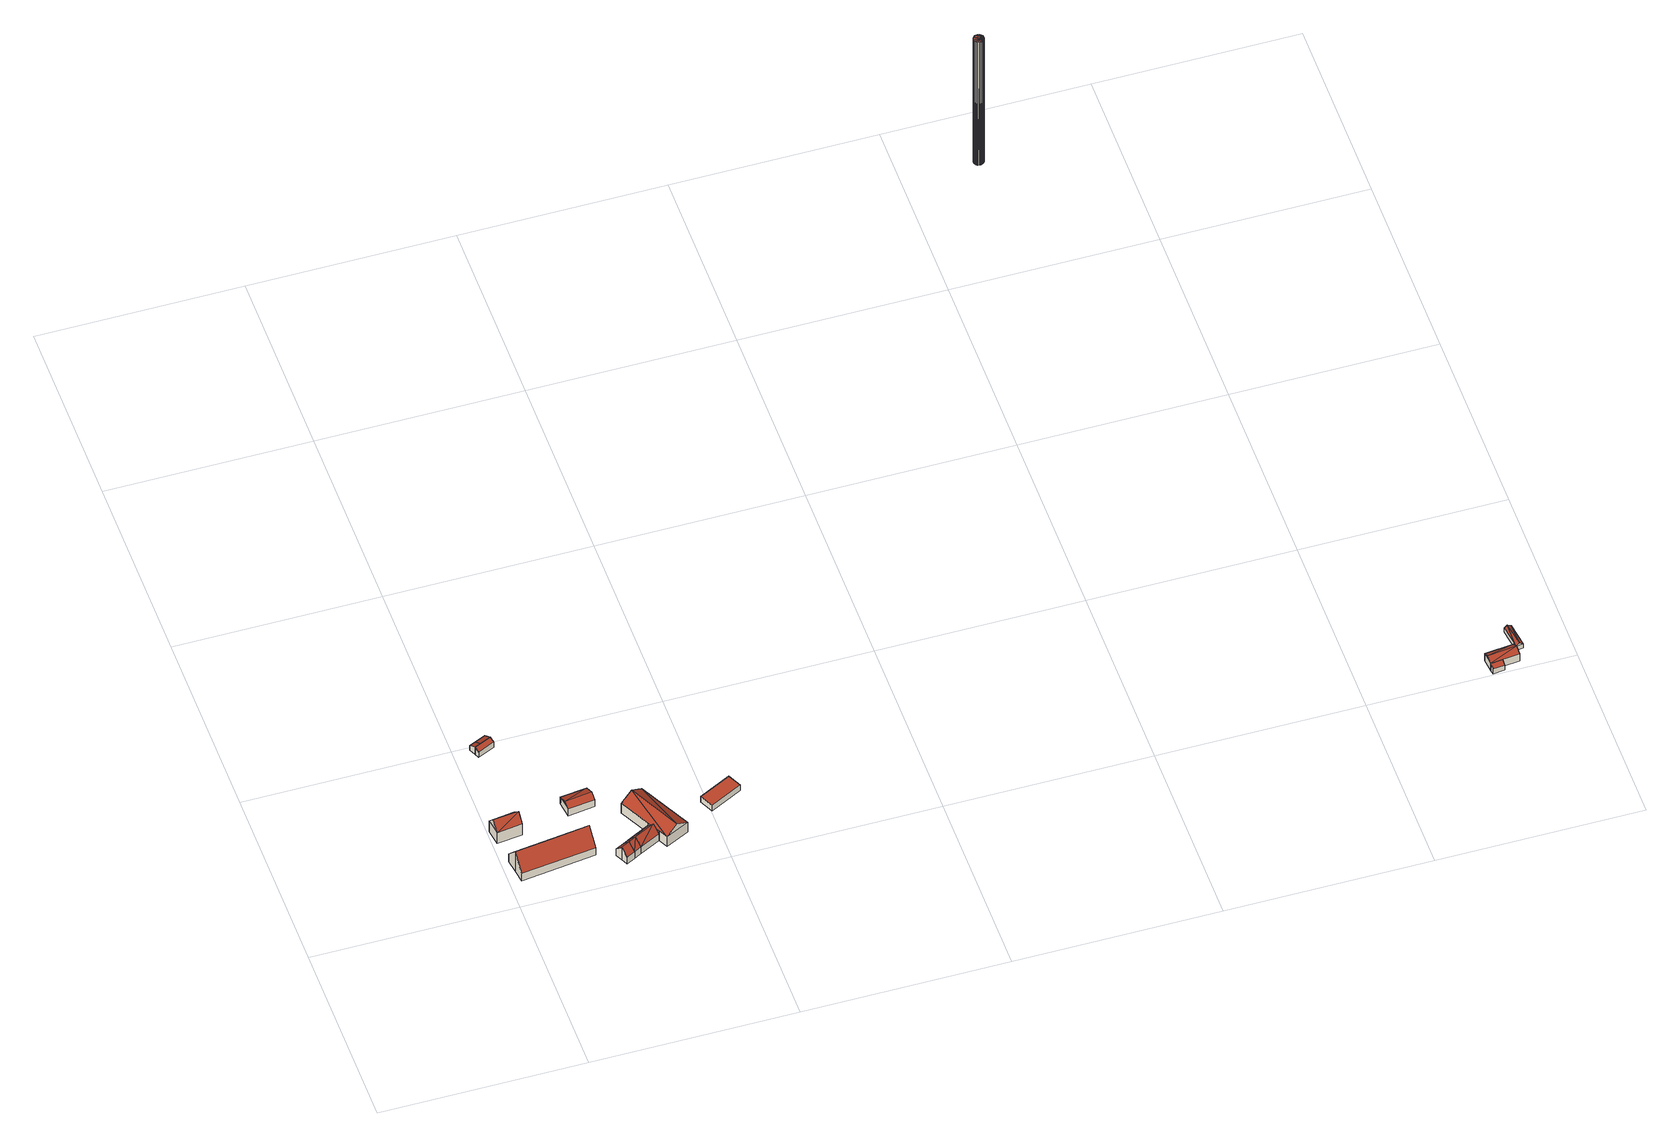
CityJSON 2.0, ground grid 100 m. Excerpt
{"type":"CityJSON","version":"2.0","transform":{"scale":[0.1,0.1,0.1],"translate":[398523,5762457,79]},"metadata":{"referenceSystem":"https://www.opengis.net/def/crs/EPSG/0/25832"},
"CityObjects":{
"building1":{"type":"Building","attributes":{"Gemeindeschluessel":"05515000","Geometrietyp2DReferenz":"3000","function":"31001_1000","roofType":"3100","measuredHeight":11.35},"address":[{"country":"Germany","locality":"Münster","thoroughfareNumber":"280a","thoroughfareName":"Feldstiege"}],"geometry":[{"type":"Solid","lod":"2","boundaries":[[[[0,1,2,3]],[[4,5,1,0]],[[6,7,5,4]],[[3,2,7,6]],[[0,8,4]],[[6,9,3]],[[9,8,0]],[[0,3,9]],[[8,9,6]],[[6,4,8]],[[1,5,7,2]]]],"semantics":{"surfaces":[{"type":"WallSurface"},{"type":"RoofSurface"},{"type":"GroundSurface"}],"values":[[0,0,0,0,0,0,1,1,1,1,2]]}}]},
"building2":{"type":"Building","attributes":{"Gemeindeschluessel":"05515000","Geometrietyp2DReferenz":"3000","function":"31001_1000","roofType":"5000","measuredHeight":12.97},"address":[{"country":"Germany","locality":"Münster","thoroughfareNumber":"280","thoroughfareName":"Feldstiege"},{"country":"Germany","locality":"Münster","thoroughfareNumber":"280b","thoroughfareName":"Feldstiege"},{"country":"Germany","locality":"Münster","thoroughfareNumber":"280c","thoroughfareName":"Feldstiege"}],"geometry":[{"type":"Solid","lod":"2","boundaries":[[[[10,11,12,13]],[[14,15,11,10]],[[16,17,15,14]],[[18,19,17,16]],[[20,21,19,18]],[[22,23,21,20]],[[24,25,23,22]],[[13,12,25,24]],[[18,16,14,10,13,20]],[[24,22,20,13]],[[11,15,17,19,21,23,25,12]]]],"semantics":{"surfaces":[{"type":"WallSurface"},{"type":"RoofSurface"},{"type":"GroundSurface"}],"values":[[0,0,0,0,0,0,0,0,1,1,2]]}}]},
"building3":{"type":"Building","attributes":{"Gemeindeschluessel":"05515000","Geometrietyp2DReferenz":"3000","function":"31001_1310","roofType":"2100","measuredHeight":5.01},"geometry":[{"type":"Solid","lod":"2","boundaries":[[[[26,27,28,29]],[[30,31,27,26]],[[32,33,31,30]],[[29,28,33,32]],[[30,26,29,32]],[[27,31,33,28]]]],"semantics":{"surfaces":[{"type":"WallSurface"},{"type":"RoofSurface"},{"type":"GroundSurface"}],"values":[[0,0,0,0,1,2]]}}]},
"building4":{"type":"Building","attributes":{"Gemeindeschluessel":"05515000","Geometrietyp2DReferenz":"3000","function":"51009_1611","roofType":"2100","measuredHeight":4.95},"geometry":[{"type":"Solid","lod":"2","boundaries":[[[[34,28,35,36]],[[37,33,28,34]],[[38,39,33,37]],[[40,41,39,38]],[[36,35,41,40]],[[38,37,34,36,40]],[[28,33,39,41,35]]]],"semantics":{"surfaces":[{"type":"WallSurface"},{"type":"RoofSurface"},{"type":"GroundSurface"}],"values":[[0,0,0,0,0,1,2]]}}]},
"building5":{"type":"Building","attributes":{"Gemeindeschluessel":"05515000","Geometrietyp2DReferenz":"3000","function":"31001_2460","roofType":"2100","measuredHeight":4.97},"geometry":[{"type":"Solid","lod":"2","boundaries":[[[[30,31,33,32]],[[42,43,31,30]],[[44,39,43,42]],[[32,33,39,44]],[[42,30,32,44]],[[31,43,39,33]]]],"semantics":{"surfaces":[{"type":"WallSurface"},{"type":"RoofSurface"},{"type":"GroundSurface"}],"values":[[0,0,0,0,1,2]]}}]},
"building6":{"type":"Building","attributes":{"Gemeindeschluessel":"05515000","Geometrietyp2DReferenz":"3000","function":"31001_2460","roofType":"5000","measuredHeight":6.72},"geometry":[{"type":"Solid","lod":"2","boundaries":[[[[45,46,47,48]],[[49,50,46,45]],[[51,52,50,49]],[[48,47,52,51]],[[49,53,54,51]],[[54,53,45]],[[45,48,54]],[[51,54,48]],[[45,53,49]],[[46,50,52,47]]]],"semantics":{"surfaces":[{"type":"WallSurface"},{"type":"RoofSurface"},{"type":"GroundSurface"}],"values":[[0,0,0,0,1,1,1,0,0,2]]}}]},
"building7":{"type":"Building","attributes":{"Gemeindeschluessel":"05515000","Geometrietyp2DReferenz":"3000","function":"31001_1000"},"address":[{"country":"Germany","locality":"Münster","thoroughfareNumber":"278a","thoroughfareName":"Feldstiege"},{"country":"Germany","locality":"Münster","thoroughfareNumber":"278b","thoroughfareName":"Feldstiege"},{"country":"Germany","locality":"Münster","thoroughfareNumber":"278c","thoroughfareName":"Feldstiege"}],"children":["building7-1","building7-2","building7-3","building7-4"]},
"building7-1":{"type":"BuildingPart","attributes":{"roofType":"3100","measuredHeight":10.28},"parents":["building7"],"geometry":[{"type":"Solid","lod":"2","boundaries":[[[[55,56,57,58]],[[59,60,56,55]],[[61,62,63,60,59]],[[64,65,66]],[[67,68,64,66]],[[69,70,68,67]],[[58,57,70,69]],[[71,58,69]],[[69,72,71]],[[55,71,72]],[[67,66,73,74,61,59,55,72]],[[71,55,58]],[[69,67,72]],[[56,60,63,64,68,70,57]],[[73,66,65]],[[61,74,62]],[[64,63,62,65]],[[62,74,73,65]]]],"semantics":{"surfaces":[{"type":"WallSurface"},{"type":"RoofSurface"},{"type":"GroundSurface"},{"type":"ClosureSurface"}],"values":[[0,0,0,0,0,0,0,1,1,1,1,0,0,2,0,0,3,3]]}}]},
"building7-2":{"type":"BuildingPart","attributes":{"roofType":"3100","measuredHeight":8.29},"parents":["building7"],"geometry":[{"type":"Solid","lod":"2","boundaries":[[[[65,64,75,76]],[[77,78,63,62]],[[79,80,73,65]],[[65,76,79]],[[77,62,74,80]],[[80,79,77]],[[64,63,78,75]],[[64,65,62,63]],[[76,75,78,77]],[[80,74,73]],[[73,74,62,65]],[[79,76,81,77]],[[77,81,76]]]],"semantics":{"surfaces":[{"type":"WallSurface"},{"type":"RoofSurface"},{"type":"GroundSurface"},{"type":"ClosureSurface"}],"values":[[0,0,1,1,1,1,2,3,3,0,3,0,3]]}}]},
"building7-3":{"type":"BuildingPart","attributes":{"roofType":"5000","measuredHeight":8.25},"parents":["building7"],"geometry":[{"type":"Solid","lod":"2","boundaries":[[[[82,83,84,85]],[[86,87,83,82]],[[88,89,87,86]],[[85,84,90,91]],[[92,93,94,95,82,85,91]],[[94,96,88,86,95]],[[82,95,86]],[[83,87,89,90,84]],[[90,89,88,97,91]],[[92,91,97]],[[96,94,93,92,97,88]]]],"semantics":{"surfaces":[{"type":"WallSurface"},{"type":"RoofSurface"},{"type":"GroundSurface"},{"type":"ClosureSurface"}],"values":[[0,0,0,0,1,1,0,2,3,0,3]]}}]},
"building7-4":{"type":"BuildingPart","attributes":{"roofType":"3100","measuredHeight":8.24},"parents":["building7"],"geometry":[{"type":"Solid","lod":"2","boundaries":[[[[76,75,89,88]],[[98,91,90,78,77]],[[94,81,76]],[[76,88,96,94]],[[98,77,81]],[[81,94,93,98]],[[75,78,90,89]],[[77,78,75,76]],[[91,98,92,97]],[[90,91,97,88,89]],[[76,81,77]],[[92,98,93]],[[96,88,97,92,93,94]]]],"semantics":{"surfaces":[{"type":"WallSurface"},{"type":"RoofSurface"},{"type":"GroundSurface"},{"type":"ClosureSurface"}],"values":[[0,0,1,1,1,1,2,3,0,3,3,0,3]]}}]},
"building8":{"type":"Building","attributes":{"Gemeindeschluessel":"05515000","Geometrietyp2DReferenz":"3000","function":"31001_2460","roofType":"1000","measuredHeight":3.68},"geometry":[{"type":"Solid","lod":"2","boundaries":[[[[99,100,101,102]],[[103,104,100,99]],[[105,106,104,103]],[[102,101,106,105]],[[103,99,102,105]],[[100,104,106,101]]]],"semantics":{"surfaces":[{"type":"WallSurface"},{"type":"RoofSurface"},{"type":"GroundSurface"}],"values":[[0,0,0,0,1,2]]}}]},
"building9":{"type":"Building","attributes":{"Geometrietyp2DReferenz":"1000","Gemeindeschluessel":"05515000","function":"51002_1220","roofType":"9999","measuredHeight":81.28},"geometry":[{"type":"Solid","lod":"2","boundaries":[[[[107,108,109]],[[108,110,109]],[[111,112,107]],[[112,108,107]],[[113,114,111]],[[114,112,111]],[[115,116,113]],[[116,114,113]],[[117,118,115]],[[118,116,115]],[[119,120,117]],[[120,118,117]],[[121,122,119]],[[122,120,119]],[[123,124,121]],[[124,122,121]],[[125,126,123]],[[126,124,123]],[[127,128,125]],[[128,126,125]],[[129,130,127]],[[130,128,127]],[[131,132,129]],[[132,130,129]],[[133,134,131]],[[134,132,131]],[[135,136,133]],[[136,134,133]],[[137,138,135]],[[138,136,135]],[[139,140,137]],[[140,138,137]],[[141,142,139]],[[142,140,139]],[[143,144,141]],[[144,142,141]],[[145,146,143]],[[146,144,143]],[[109,110,145]],[[110,146,145]],[[110,108,146]],[[108,112,146]],[[112,114,146]],[[114,116,146]],[[116,118,146]],[[118,120,146]],[[120,122,146]],[[122,124,146]],[[124,126,146]],[[126,128,146]],[[128,130,146]],[[130,132,146]],[[132,134,146]],[[134,136,146]],[[136,138,146]],[[138,140,146]],[[140,142,146]],[[142,144,146]],[[107,109,111]],[[109,145,111]],[[145,143,111]],[[143,141,111]],[[141,139,111]],[[139,137,111]],[[137,135,111]],[[135,133,111]],[[133,131,111]],[[131,129,111]],[[129,127,111]],[[127,125,111]],[[125,123,111]],[[123,121,111]],[[121,119,111]],[[119,117,111]],[[117,115,111]],[[115,113,111]]]],"semantics":{"surfaces":[{"type":"WallSurface"},{"type":"GroundSurface"},{"type":"RoofSurface"}],"values":[[0,0,0,0,0,0,0,0,0,0,0,0,0,0,0,0,0,0,0,0,0,0,0,0,0,0,0,0,0,0,0,0,0,0,0,0,0,0,0,0,1,1,1,1,1,1,1,1,1,1,1,1,1,1,1,1,1,1,2,2,2,2,2,2,2,2,2,2,2,2,2,2,2,2,2,2]]}}]},
"building10":{"type":"Building","attributes":{"Gemeindeschluessel":"05515000","Geometrietyp2DReferenz":"3000","function":"31001_1000"},"address":[{"country":"Germany","locality":"Münster","thoroughfareNumber":"232","thoroughfareName":"Feldstiege"}],"children":["building10-1","building10-2"]},
"building10-1":{"type":"BuildingPart","attributes":{"roofType":"2100","measuredHeight":4.55},"parents":["building10"],"geometry":[{"type":"Solid","lod":"2","boundaries":[[[[147,148,149,150]],[[151,152,148,147]],[[153,154,152,151]],[[151,147,150,153]],[[148,152,154,149]],[[154,153,150,149]]]],"semantics":{"surfaces":[{"type":"WallSurface"},{"type":"RoofSurface"},{"type":"GroundSurface"},{"type":"ClosureSurface"}],"values":[[0,0,0,1,2,3]]}}]},
"building10-2":{"type":"BuildingPart","attributes":{"roofType":"3100","measuredHeight":6.47},"parents":["building10"],"geometry":[{"type":"Solid","lod":"2","boundaries":[[[[155,156,154,153]],[[157,158,156,155]],[[159,160,158,157]],[[153,161,155]],[[157,162,159]],[[153,159,162]],[[162,161,153]],[[161,162,157]],[[157,155,161]],[[149,154,156,158,160]],[[160,159,153,150,149]],[[154,149,150,153]]]],"semantics":{"surfaces":[{"type":"WallSurface"},{"type":"RoofSurface"},{"type":"GroundSurface"},{"type":"ClosureSurface"}],"values":[[0,0,0,0,0,1,1,1,1,2,0,3]]}}]},
"building11":{"type":"Building","attributes":{"Gemeindeschluessel":"05515000","Geometrietyp2DReferenz":"3000","function":"31001_2460","roofType":"3100","measuredHeight":3.94},"geometry":[{"type":"Solid","lod":"2","boundaries":[[[[163,164,165,166]],[[167,168,164,163]],[[169,170,168,167]],[[166,165,170,169]],[[163,171,167]],[[169,172,166]],[[166,172,171]],[[171,163,166]],[[172,169,167]],[[167,171,172]],[[164,168,170,165]]]],"semantics":{"surfaces":[{"type":"WallSurface"},{"type":"RoofSurface"},{"type":"GroundSurface"}],"values":[[0,0,0,0,0,0,1,1,1,1,2]]}}]}
},
"vertices":[
[17,387,92],[17,387,22],[142,403,22],[142,403,92],[7,469,92],[7,469,22],[131,486,92],[131,486,22],[12,428,136],[137,444,136],
[33,267,70],[33,267,21],[42,202,21],[42,202,150],[179,287,69],[179,287,21],[179,288,68],[179,288,21],[400,317,68],[400,317,21],[409,250,150],[409,250,21],[418,183,68],[418,183,21],[51,137,69],[51,137,21],
[75,962,61],[75,962,31],[90,929,31],[90,929,81],[104,975,61],[104,975,31],[119,942,81],[119,942,31],
[90,929,80],[98,906,31],[98,906,65],[119,942,80],[172,966,80],[172,966,31],[183,944,65],[183,944,31],
[157,998,61],[157,998,31],[172,966,81],
[495,555,57],[495,555,13],[366,539,13],[366,539,57],[508,474,57],[508,474,13],[376,458,57],[376,458,13],[503,504,80],[372,487,80],
[741,139,78],[741,139,15],[856,195,15],[856,195,78],[718,186,78],[718,186,15],[717,185,78],[717,185,59],[717,185,15],[685,249,15],[685,249,59],[685,249,78],[608,398,78],[608,398,15],[724,456,78],[724,456,15],[798,167,117],[666,427,117],[693,233,78],[709,201,78],
[584,198,15],[584,198,59],[616,134,59],[616,134,15],[600,166,98],[701,217,98],[600,166,97],
[522,123,94],[522,123,15],[537,94,15],[537,94,58],[505,158,60],[505,158,15],[547,179,59],[547,179,15],[579,115,15],[579,115,58],[578,116,59],[571,131,78],[563,147,97],[521,126,97],[555,162,80],[561,151,59],
[579,115,59],
[1126,429,54],[1126,429,17],[968,350,17],[968,350,54],[1159,361,54],[1159,361,17],[1001,282,54],[1001,282,17],
[3386,3686,852],[3386,3686,40],[3381,3692,852],[3381,3692,40],[3388,3678,852],[3388,3678,40],[3388,3671,852],[3388,3671,40],[3386,3663,852],[3386,3663,40],[3381,3657,852],[3381,3657,40],[3375,3652,852],[3375,3652,40],[3367,3650,852],[3367,3650,40],[3359,3650,852],[3359,3650,40],[3352,3652,852],[3352,3652,40],[3346,3657,852],[3346,3657,40],[3341,3663,852],[3341,3663,40],[3339,3671,852],[3339,3671,40],[3339,3678,852],[3339,3678,40],[3341,3686,852],[3341,3686,40],[3346,3692,852],[3346,3692,40],[3352,3697,852],[3352,3697,40],[3359,3699,852],[3359,3699,40],[3367,3699,852],[3367,3699,40],[3375,3697,852],[3375,3697,40],
[4659,12,36],[4659,12,4],[4657,35,4],[4657,35,50],[4602,6,36],[4602,6,4],[4599,28,50],[4599,28,4],
[4592,95,50],[4592,95,4],[4733,111,50],[4733,111,4],[4740,44,50],[4740,44,4],[4595,61,69],[4737,78,69],
[4728,234,30],[4728,234,4],[4745,111,4],[4745,111,30],[4763,239,30],[4763,239,4],[4781,116,30],[4781,116,4],[4745,236,44],[4763,114,44]
]}
